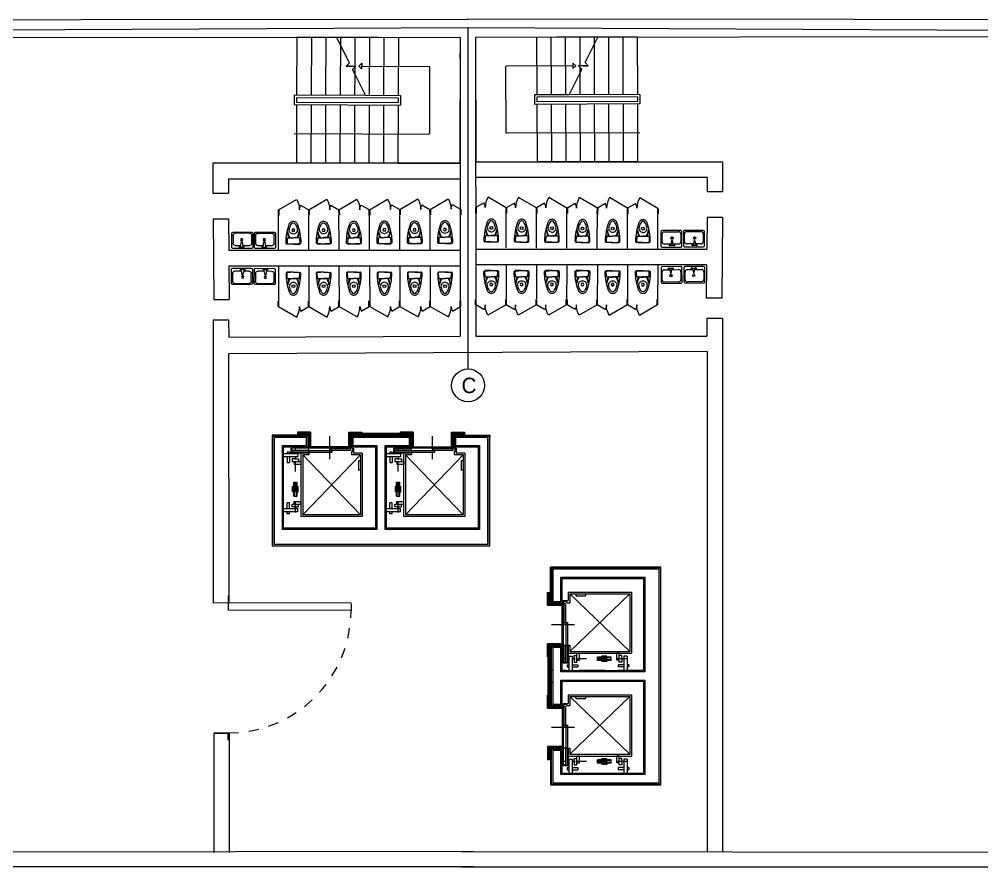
# Model space of a CAD drawing. Header units: inches. Extents: x 164.3 to 247.9, y 15.6 to 56.7.
# Drawn here: x 223.71 to 233.07, y 37.21 to 45.45 of the extents above; entities that cross this region are included whole.
import ezdxf

# ---------------------------------------------------------------- set-up
doc = ezdxf.new("R2010")
doc.units = ezdxf.units.IN
doc.header["$MEASUREMENT"] = 0
doc.set_wipeout_variables(frame=1)
for name, pattern in [('DASHDOT', [1, 0.5, -0.25, 0, -0.25]), ('DASHED', [0.75, 0.5, -0.25]), ('HIDDEN', [0.375, 0.25, -0.125])]:
    doc.linetypes.add(name, pattern=pattern)
doc.layers.get('0').update_dxf_attribs({"lineweight": 0})
for name, color, linetype, lineweight in [('7', 4, 'Continuous', 5), ('_Стены', 7, 'Continuous', 30), ('door', 7, 'Continuous', 5), ('WALL 1 100', 250, 'Continuous', 9), ('окно', 7, 'Continuous', 9), ('провода', 1, 'Continuous', 5)]:
    doc.layers.add(name, color=color, linetype=linetype, lineweight=lineweight)
doc.layers.add('_Маскировка', color=7, linetype='Continuous', lineweight=0, true_color=0xffffff)
doc.layers.add('DOOR WINDOW 1 100', color=7, linetype='Continuous', lineweight=5, true_color=0x666666)
doc.styles.add('DIM_FONT', font='TXT.shx', dxfattribs={"width": 0.8})
doc.styles.add('SS Projects_100_notes', font='', dxfattribs={"height": 0.4})
doc.styles.get('SS Projects_100_notes').set_extended_font_data('Bahnschrift')
pattern_1 = [(45, (220.433229, 38.776285), (-0.00735457, 0.00735457), [])]
pattern_2 = [(135, (231.501924, 32.274781), (-0.00735457, -0.00735457), [])]

# ---------------------------------------------------------------- blocks, each defined once
blk = doc.blocks.new('A$C7A17705F')
at = {"color": 0}
for p, q in [((0, 3430), (2600, 3430)), ((600, 2790), (610, 2800)), ((600, 1393), (600, 2790)), ((610, 2800), (1990, 2800)), ((1990, 2800), (2000, 2790)), ((2000, 0), (2000, 2790)), ((1200, 1472), (1200, 2200)), ((1200, 2200), (1400, 2200)), ((1400, 0), (1400, 2200)), ((0, 2150), (1200, 2150)), ((1250, 50), (1250, 2150)), ((1250, 2150), (1350, 2150)), ((1350, 50), (1350, 2150)), ((1400, 2150), (2600, 2150)), ((0, 1850), (1200, 1850)), ((1400, 1850), (2600, 1850)), ((0, 1550), (1200, 1550)), ((1200, 0), (1200, 1472)), ((1400, 1550), (2600, 1550)), ((0, 1250), (600, 1250)), ((600, 1172), (600, 1275)), ((625, 1250), (757, 1250)), ((757, 1250), (1200, 1250)), ((1400, 1250), (2600, 1250)), ((600, 1072), (600, 1172)), ((0, 950), (1200, 950)), ((1400, 950), (2600, 950)), ((0, 650), (1200, 650)), ((1400, 650), (2600, 650)), ((0, 350), (1200, 350)), ((1400, 350), (2600, 350)), ((0, 50), (1200, 50)), ((1250, 50), (1350, 50)), ((1400, 50), (2600, 50)), ((1200, 0), (1400, 0))]:
    blk.add_line(p, q, dxfattribs=at)
for p, q in [((0, 50), (0, 3430)), ((2600, 2150), (2600, 3430)), ((2600, 50), (2600, 2150)), ((1200, 1472), (757, 1250)), ((540, 1393), (656, 1393)), ((598, 1335), (540, 1393)), ((656, 1393), (598, 1335)), ((669, 1206), (600, 1275)), ((757, 1250), (669, 1206)), ((533, 1138), (0, 872)), ((600, 1072), (533, 1138)), ((600, 1172), (600, 1072))]:
    blk.add_line(p, q)
blk = doc.blocks.new('A$C444A5E9C')
at = {"ltscale": 20}
for p, q in [((0.041, 0.566), (0.032, 0.737)), ((0.246, 0.76), (0.04, 0.76)), ((0.054, 0.554), (0.246, 0.554)), ((0.141, 0.549), (0.246, 0.549))]:
    blk.add_line(p, q, dxfattribs=at)
for p, q in [((0.246, 0.76), (0.452, 0.76)), ((0.45, 0.566), (0.459, 0.737)), ((0.438, 0.554), (0.246, 0.554)), ((0.35, 0.549), (0.246, 0.549))]:
    blk.add_line(p, q)
at = {"linetype": 'Continuous', "ltscale": 20}
blk.add_circle((0.246, 0.298), 0.0465, dxfattribs=at)
at = {"ltscale": 20}
for centre, radius, start, end in [((0.04, 0.72), 0.04, 90, 185.821), ((1.87, 0.733), 1.87, 180.5373, 199.4406), ((0.044, 0.738), 0.012, 95.8439, 183), ((0.245, -1.23), 1.99, 89.9924, 95.8439), ((0.054, 0.566), 0.0125, 183, 270), ((0.766, 0.328), 0.705, 161.2906, 178.5363), ((0.58, 0.285), 0.516, 149.7165, 173.2244), ((0.141, 0.541), 0.0075, 90, 149.7165), ((0.267, 0.158), 0.167, 196.4723, 227.6624), ((0.246, 0.137), 0.137, 228.0401, 270)]:
    blk.add_arc(centre, radius, start, end, dxfattribs=at)
for centre, radius, start, end in [((0.246, -1.23), 1.99, 84.1561, 90.0076), ((-1.378, 0.733), 1.87, 340.5594, 359.4627), ((0.447, 0.738), 0.012, 357, 84.1561), ((0.452, 0.72), 0.04, 354.179, 90), ((0.35, 0.541), 0.0075, 30.2835, 90), ((-0.089, 0.285), 0.516, 6.7756, 30.2835), ((-0.275, 0.328), 0.705, 1.4637, 18.7094), ((0.438, 0.566), 0.0125, 270, 357), ((0.246, 0.137), 0.137, 270, 311.9599), ((0.225, 0.158), 0.167, 312.3376, 343.5277)]:
    blk.add_arc(centre, radius, start, end)
at = {"linetype": 'Continuous', "ltscale": 20}
for centre, radius, start, end in [((0.246, 0.288), 0.136, 90.2368, 194.549), ((0.245, 0.288), 0.136, 345.451, 89.7632), ((0.561, 0.349), 0.457, 192.1399, 214.2706), ((0.246, 0.129), 0.0727, 210.084, 269.4189), ((0.245, 0.129), 0.0727, 270.5811, 329.916), ((-0.069, 0.349), 0.457, 325.7294, 347.8601)]:
    blk.add_arc(centre, radius, start, end, dxfattribs=at)
blk = doc.blocks.new('*U27')
at = {"color": 7, "linetype": 'ByBlock', "true_color": 0xffffff}
blk.add_wipeout([(-605, 115), (0, 115), (0, -5), (-605, -5)], dxfattribs=at).dxf.layer = '_Маскировка'
at = {"linetype": 'ByBlock'}
for p, q in [((-605, 0), (-605, 110)), ((0, 0), (0, 110))]:
    blk.add_line(p, q, dxfattribs=at)
at = {"layer": 'door'}
blk.add_lwpolyline([(0, 0), (-363, -210, -0.131652), (-419, 0, -0.131652), (-444, -93), (-605, 0)], format="xyb", dxfattribs=at)
blk = doc.blocks.new('A$C564A496C')
at = {"linetype": 'ByBlock'}
for p, q in [((0, 419), (0, 31)), ((543, 450), (31, 450)), ((31, 92), (31, 307)), ((92, 368), (244, 368)), ((238, 409), (300, 409)), ((238, 389), (259, 266)), ((259, 266), (279, 266)), ((279, 266), (300, 389)), ((295, 368), (482, 368)), ((543, 307), (543, 92)), ((574, 31), (574, 419)), ((31, 0), (543, 0)), ((482, 31), (92, 31))]:
    blk.add_line(p, q, dxfattribs=at)
for centre, radius in [((218, 399), 20.5), ((320, 399), 20.5), ((269, 205), 30.7), ((269, 205), 25.7)]:
    blk.add_circle(centre, radius, dxfattribs=at)
for centre, radius, start, end in [((31, 419), 30.7, 90, 180), ((92, 307), 61.4, 90, 180), ((482, 307), 61.4, 0, 90), ((543, 419), 30.7, 0, 90), ((31, 31), 30.7, 180, 270), ((92, 92), 61.4, 180, 270), ((482, 92), 61.4, 270, 0), ((543, 31), 30.7, 270, 0)]:
    blk.add_arc(centre, radius, start, end, dxfattribs=at)
at = {"style": 'DIM_FONT', "width": 0.8, "flags": 9}
for tag in ['YSIZE', 'XSIZE']:
    blk.add_attdef(tag, (269, 450), '', height=0.5, rotation=270, dxfattribs=at)

msp = doc.modelspace()

# ---------------------------------------------------------------- hatches: boundary and pattern name
at = {"linetype": 'Continuous'}
h = msp.add_hatch(dxfattribs=at)
h.set_pattern_fill('ANSI31', color=256, scale=0.083207, angle=-360, style=0)
h.set_pattern_definition(pattern_1)
h.paths.add_polyline_path([(226.4135, 41.4355), (226.4135, 41.4064), (226.4135, 41.396), (226.512, 41.396), (226.512, 41.292), (226.5384, 41.292), (226.5384, 41.4355)])
h = msp.add_hatch(dxfattribs=at)
h.set_pattern_fill('ANSI31', color=256, scale=0.083207, angle=-360, style=0)
h.set_pattern_definition([(135, (233.017916, 38.776285), (0.00735457, 0.00735457), [])])
h.paths.add_polyline_path([(227.0376, 41.4355), (227.0376, 41.4064), (227.0376, 41.396), (226.9391, 41.396), (226.9391, 41.292), (226.9128, 41.292), (226.9128, 41.4355)])
h = msp.add_hatch(dxfattribs=at)
h.set_pattern_fill('ANSI31', color=256, scale=0.083207, angle=-360, style=0)
h.set_pattern_definition(pattern_1)
h.paths.add_polyline_path([(227.2851, 41.4064), (227.412, 41.4064), (227.412, 41.4272), (227.0376, 41.4272), (227.0376, 41.4064)])
h.paths.add_polyline_path([(227.0376, 41.4064), (227.0376, 41.396), (227.1645, 41.396), (227.1645, 41.4064)])
h.paths.add_polyline_path([(227.2851, 41.396), (227.2851, 41.4064), (227.1645, 41.4064), (227.1645, 41.396)])
h.paths.add_polyline_path([(227.2851, 41.4064), (227.2851, 41.396), (227.412, 41.396), (227.412, 41.4064)])
h = msp.add_hatch(dxfattribs=at)
h.set_pattern_fill('ANSI31', color=256, scale=0.083207, angle=-360, style=0)
h.set_pattern_definition([(45, (221.431718, 38.776285), (-0.00735457, 0.00735457), [])])
h.paths.add_polyline_path([(227.412, 41.4355), (227.412, 41.4064), (227.412, 41.396), (227.5105, 41.396), (227.5105, 41.292), (227.5368, 41.292), (227.5368, 41.4355)])
h = msp.add_hatch(dxfattribs=at)
h.set_pattern_fill('ANSI31', color=256, scale=0.083207, angle=-360, style=0)
h.set_pattern_definition([(135, (234.016405, 38.776285), (0.00735457, 0.00735457), [])])
h.paths.add_polyline_path([(228.0361, 41.4355), (228.0361, 41.4064), (228.0361, 41.396), (227.9376, 41.396), (227.9376, 41.292), (227.9113, 41.292), (227.9113, 41.4355)])
h = msp.add_hatch(dxfattribs=at)
h.set_pattern_fill('ANSI31', color=256, scale=0.083207, angle=-270, style=0)
h.set_pattern_definition([(225, (231.501924, 45.857957), (-0.00735457, 0.00735457), [])])
h.paths.add_polyline_path([(228.8427, 39.8776), (228.8718, 39.8776), (228.8822, 39.8776), (228.8822, 39.7792), (228.9863, 39.7792), (228.9863, 39.7528), (228.8427, 39.7528)])
h = msp.add_hatch(dxfattribs=at)
h.set_pattern_fill('ANSI31', color=256, scale=0.083207, angle=-270, style=0)
h.set_pattern_definition([(135, (231.501924, 33.27327), (-0.00735457, -0.00735457), [])])
h.paths.add_polyline_path([(228.8427, 39.2536), (228.8718, 39.2536), (228.8822, 39.2536), (228.8822, 39.3521), (228.9863, 39.3521), (228.9863, 39.3784), (228.8427, 39.3784)])
h = msp.add_hatch(dxfattribs=at)
h.set_pattern_fill('ANSI31', color=256, scale=0.083207, angle=-270, style=0)
h.set_pattern_definition(pattern_2)
h.paths.add_polyline_path([(228.8718, 39.1267), (228.8718, 39.2536), (228.851, 39.2536), (228.851, 38.8792), (228.8718, 38.8792)])
h.paths.add_polyline_path([(228.8718, 38.8792), (228.8822, 38.8792), (228.8822, 39.006), (228.8718, 39.006)])
h.paths.add_polyline_path([(228.8822, 39.1267), (228.8718, 39.1267), (228.8718, 39.006), (228.8822, 39.006)])
h.paths.add_polyline_path([(228.8718, 39.1267), (228.8822, 39.1267), (228.8822, 39.2536), (228.8718, 39.2536)])
h = msp.add_hatch(dxfattribs=at)
h.set_pattern_fill('ANSI31', color=256, scale=0.083207, angle=-270, style=0)
h.set_pattern_definition([(225, (231.501924, 44.859468), (-0.00735457, 0.00735457), [])])
h.paths.add_polyline_path([(228.8427, 38.8792), (228.8718, 38.8792), (228.8822, 38.8792), (228.8822, 38.7807), (228.9863, 38.7807), (228.9863, 38.7543), (228.8427, 38.7543)])
h = msp.add_hatch(dxfattribs=at)
h.set_pattern_fill('ANSI31', color=256, scale=0.083207, angle=-270, style=0)
h.set_pattern_definition(pattern_2)
h.paths.add_polyline_path([(228.8427, 38.2551), (228.8718, 38.2551), (228.8822, 38.2551), (228.8822, 38.3536), (228.9863, 38.3536), (228.9863, 38.3799), (228.8427, 38.3799)])

# ---------------------------------------------------------------- linework, layer by layer
for p, q in [((226.166, 41.396), (226.512, 41.396)), ((226.4135, 41.4355), (226.4135, 41.396)), ((226.5384, 41.4355), (226.5384, 41.292)), ((226.7256, 41.396), (226.7256, 41.172)), ((226.7256, 41.396), (226.7256, 41.172)), ((226.9128, 41.396), (226.9128, 41.4355)), ((226.9128, 41.396), (226.9128, 41.4355)), ((226.9128, 41.4355), (226.9128, 41.396)), ((226.9128, 41.4355), (226.9128, 41.292)), ((226.9128, 41.4355), (226.9128, 41.292)), ((226.9128, 41.396), (226.9128, 41.292)), ((226.9128, 41.396), (226.9128, 41.292)), ((226.9128, 41.396), (226.9128, 41.292)), ((226.9128, 41.396), (226.9128, 41.292)), ((226.9128, 41.292), (226.9128, 41.396)), ((226.9128, 41.396), (226.9128, 41.292)), ((226.939, 41.396), (226.939, 41.292)), ((226.9421, 41.396), (226.9421, 41.292)), ((227.0376, 41.4355), (227.0376, 41.396)), ((227.0376, 41.4272), (227.412, 41.4272)), ((227.412, 41.4355), (227.412, 41.396)), ((227.5106, 41.396), (227.5106, 41.292)), ((227.5368, 41.4355), (227.5368, 41.396)), ((227.5368, 41.396), (227.5368, 41.4355)), ((227.5368, 41.396), (227.5368, 41.4355)), ((227.5368, 41.396), (227.5368, 41.292)), ((227.5368, 41.292), (227.5368, 41.396)), ((227.5368, 41.396), (227.5368, 41.292)), ((227.5368, 41.396), (227.5368, 41.292)), ((227.5368, 41.396), (227.5368, 41.292)), ((227.5368, 41.396), (227.5368, 41.292)), ((227.7241, 41.396), (227.7241, 41.172)), ((227.9113, 41.4355), (227.9113, 41.292)), ((227.9113, 41.4355), (227.9113, 41.292)), ((227.9113, 41.292), (227.9113, 41.396)), ((227.9113, 41.396), (227.9113, 41.292)), ((227.9113, 41.396), (227.9113, 41.292)), ((227.9113, 41.292), (227.9113, 41.396)), ((227.9113, 41.396), (227.9113, 41.292)), ((227.9113, 41.396), (227.9113, 41.292)), ((228.2753, 41.396), (227.9387, 41.396)), ((227.9387, 41.396), (227.9387, 41.292)), ((228.0361, 41.4355), (228.0361, 41.396)), ((228.2202, 41.396), (228.2836, 41.396)), ((228.2753, 41.396), (228.2753, 40.3309)), ((226.9469, 41.2804), (226.3518, 41.2804)), ((226.3518, 41.2326), (226.3518, 41.2804)), ((226.9128, 41.292), (226.5384, 41.292)), ((226.7389, 41.2581), (226.7389, 41.2748)), ((226.9285, 41.2748), (226.7389, 41.2748)), ((226.9285, 41.2581), (226.9285, 41.2748)), ((226.9469, 41.2466), (226.9469, 41.2804)), ((226.9588, 41.2804), (226.9588, 41.2326)), ((227.1728, 41.292), (227.1728, 40.5015)), ((227.2768, 41.292), (227.2768, 40.5015)), ((227.9454, 41.2804), (227.3503, 41.2804)), ((227.3503, 41.2326), (227.3503, 41.2804)), ((227.5368, 41.292), (227.9113, 41.292)), ((227.7374, 41.2581), (227.7374, 41.2748)), ((227.927, 41.2748), (227.7374, 41.2748)), ((227.927, 41.2581), (227.927, 41.2748)), ((227.9454, 41.2804), (227.9573, 41.2804)), ((227.9454, 41.2466), (227.9454, 41.2804)), ((227.9573, 41.2804), (227.9573, 41.2326)), ((226.4175, 41.2258), (226.2783, 41.2258)), ((226.4175, 41.1946), (226.2783, 41.1946)), ((226.3137, 41.2425), (226.3137, 41.2258)), ((226.3345, 41.2425), (226.3137, 41.2425)), ((226.3137, 41.1946), (226.3137, 41.1385)), ((226.3345, 41.2425), (226.3345, 41.2258)), ((226.3345, 41.1946), (226.3345, 41.1385)), ((226.4468, 41.2326), (226.3518, 41.2326)), ((226.4032, 41.1946), (226.3827, 41.1946)), ((226.393, 41.1946), (226.393, 41.1718)), ((226.4175, 41.2258), (226.4175, 41.1946)), ((226.4468, 41.2326), (226.4468, 40.6169)), ((226.524, 41.2326), (226.4468, 41.2326)), ((226.4634, 41.216), (226.4634, 40.6335)), ((227.0255, 40.6335), (226.4634, 41.216)), ((227.0255, 41.216), (226.4634, 40.6335)), ((226.524, 41.216), (226.4634, 41.216)), ((226.524, 41.2326), (226.524, 41.216)), ((226.7453, 41.2549), (226.5264, 41.2549)), ((226.5264, 41.2549), (226.5264, 41.2382)), ((226.7453, 41.2382), (226.5264, 41.2382)), ((226.9285, 41.2581), (226.7389, 41.2581)), ((226.7453, 41.2549), (226.7453, 41.2382)), ((226.938, 41.2466), (226.9469, 41.2466)), ((226.938, 41.2466), (226.938, 41.216)), ((227.0255, 41.216), (226.938, 41.216)), ((227.0421, 41.2326), (226.9588, 41.2326)), ((227.0255, 41.216), (227.0255, 40.6335)), ((227.0421, 41.2326), (227.0421, 40.6169)), ((227.416, 41.2258), (227.2768, 41.2258)), ((227.416, 41.1946), (227.2768, 41.1946)), ((227.333, 41.2425), (227.3122, 41.2425)), ((227.3122, 41.2425), (227.3122, 41.2258)), ((227.3122, 41.1946), (227.3122, 41.1385)), ((227.333, 41.2425), (227.333, 41.2258)), ((227.333, 41.1946), (227.333, 41.1385)), ((227.4453, 41.2326), (227.3503, 41.2326)), ((227.4017, 41.1946), (227.3812, 41.1946)), ((227.3915, 41.1946), (227.3915, 41.1718)), ((227.416, 41.2258), (227.416, 41.1946)), ((227.4453, 41.2326), (227.4453, 40.6169)), ((227.5225, 41.2326), (227.4453, 41.2326)), ((228.024, 40.6335), (227.4619, 41.216)), ((228.024, 41.216), (227.4619, 40.6335)), ((227.4619, 41.216), (227.4619, 40.6335)), ((227.5225, 41.216), (227.4619, 41.216)), ((227.5225, 41.2326), (227.5225, 41.216)), ((227.7438, 41.2549), (227.5249, 41.2549)), ((227.5249, 41.2549), (227.5249, 41.2382)), ((227.7438, 41.2382), (227.5249, 41.2382)), ((227.927, 41.2581), (227.7374, 41.2581)), ((227.7438, 41.2549), (227.7438, 41.2382)), ((227.9365, 41.2466), (227.9365, 41.216)), ((227.9365, 41.2466), (227.9454, 41.2466)), ((228.024, 41.216), (227.9365, 41.216)), ((228.0406, 41.2326), (227.9573, 41.2326)), ((228.024, 41.216), (228.024, 40.6335)), ((228.0406, 41.2326), (228.0406, 40.6169)), ((226.3345, 41.1385), (226.3137, 41.1385)), ((226.3865, 41.175), (226.3618, 41.175)), ((226.3618, 41.175), (226.3618, 41.1501)), ((226.3618, 41.1501), (226.4242, 41.1501)), ((226.3804, 41.1492), (226.3804, 41.1243)), ((226.3804, 41.1492), (226.4469, 41.1492)), ((226.3804, 41.1243), (226.4469, 41.1243)), ((226.4032, 41.1718), (226.3827, 41.1718)), ((226.3994, 41.175), (226.4242, 41.175)), ((226.4242, 41.175), (226.4242, 41.1501)), ((226.4469, 41.1492), (226.4469, 41.1243)), ((227.0047, 41.1573), (227.0047, 41.0658)), ((227.0255, 41.1573), (227.0047, 41.1573)), ((227.333, 41.1385), (227.3122, 41.1385)), ((227.385, 41.175), (227.3603, 41.175)), ((227.3603, 41.175), (227.3603, 41.1501)), ((227.3603, 41.1501), (227.4227, 41.1501)), ((227.3789, 41.1492), (227.3789, 41.1243)), ((227.3789, 41.1492), (227.4454, 41.1492)), ((227.3789, 41.1243), (227.4454, 41.1243)), ((227.4017, 41.1718), (227.3812, 41.1718)), ((227.3979, 41.175), (227.4227, 41.175)), ((227.4227, 41.175), (227.4227, 41.1501)), ((227.4454, 41.1492), (227.4454, 41.1243)), ((228.0032, 41.1573), (228.0032, 41.0658)), ((228.024, 41.1573), (228.0032, 41.1573)), ((227.0255, 41.0658), (227.0047, 41.0658)), ((228.024, 41.0658), (228.0032, 41.0658)), ((226.3659, 40.8563), (226.3659, 40.9062)), ((226.3763, 40.9062), (226.3659, 40.9062)), ((226.3763, 40.9488), (226.4096, 40.9488)), ((226.3763, 40.8136), (226.3763, 40.9488)), ((226.3826, 40.8136), (226.3826, 40.9488)), ((226.4034, 40.8136), (226.4034, 40.9488)), ((226.4096, 40.8136), (226.4096, 40.9488)), ((226.4096, 40.9062), (226.42, 40.9062)), ((226.42, 40.8563), (226.42, 40.9062)), ((227.3644, 40.8563), (227.3644, 40.9062)), ((227.3748, 40.9062), (227.3644, 40.9062)), ((227.3748, 40.9488), (227.4081, 40.9488)), ((227.3748, 40.8136), (227.3748, 40.9488)), ((227.3811, 40.8136), (227.3811, 40.9488)), ((227.4019, 40.8136), (227.4019, 40.9488)), ((227.4081, 40.8136), (227.4081, 40.9488)), ((227.4081, 40.9062), (227.4185, 40.9062)), ((227.4185, 40.8563), (227.4185, 40.9062)), ((226.3763, 40.8563), (226.3659, 40.8563)), ((226.3763, 40.8136), (226.4096, 40.8136)), ((226.4096, 40.8563), (226.42, 40.8563)), ((227.3748, 40.8563), (227.3644, 40.8563)), ((227.3748, 40.8136), (227.4081, 40.8136)), ((227.4081, 40.8563), (227.4185, 40.8563)), ((226.3137, 40.6912), (226.3137, 40.7474)), ((226.3345, 40.7474), (226.3137, 40.7474)), ((226.3345, 40.6912), (226.3345, 40.7474)), ((226.3618, 40.7358), (226.4242, 40.7358)), ((226.3618, 40.7108), (226.3618, 40.7358)), ((226.3804, 40.7616), (226.4469, 40.7616)), ((226.3804, 40.7367), (226.3804, 40.7616)), ((226.3804, 40.7367), (226.4469, 40.7367)), ((226.4032, 40.7141), (226.3827, 40.7141)), ((226.393, 40.6912), (226.393, 40.7141)), ((226.4242, 40.7108), (226.4242, 40.7358)), ((226.4469, 40.7367), (226.4469, 40.7616)), ((227.3122, 40.6912), (227.3122, 40.7474)), ((227.333, 40.7474), (227.3122, 40.7474)), ((227.333, 40.6912), (227.333, 40.7474)), ((227.3603, 40.7108), (227.3603, 40.7358)), ((227.3603, 40.7358), (227.4227, 40.7358)), ((227.3789, 40.7367), (227.3789, 40.7616)), ((227.3789, 40.7616), (227.4454, 40.7616)), ((227.3789, 40.7367), (227.4454, 40.7367)), ((227.4017, 40.7141), (227.3812, 40.7141)), ((227.3915, 40.6912), (227.3915, 40.7141)), ((227.4227, 40.7108), (227.4227, 40.7358)), ((227.4454, 40.7367), (227.4454, 40.7616)), ((226.4175, 40.6912), (226.2783, 40.6912)), ((226.4175, 40.66), (226.2783, 40.66)), ((226.3137, 40.6434), (226.3137, 40.66)), ((226.3345, 40.6434), (226.3137, 40.6434)), ((226.3345, 40.6434), (226.3345, 40.66)), ((226.3865, 40.7108), (226.3618, 40.7108)), ((226.4032, 40.6912), (226.3827, 40.6912)), ((226.3994, 40.7108), (226.4242, 40.7108)), ((226.4175, 40.66), (226.4175, 40.6912)), ((227.0255, 40.6335), (226.4634, 40.6335)), ((227.416, 40.6912), (227.2768, 40.6912)), ((227.416, 40.66), (227.2768, 40.66)), ((227.3122, 40.6434), (227.3122, 40.66)), ((227.333, 40.6434), (227.3122, 40.6434)), ((227.333, 40.6434), (227.333, 40.66)), ((227.385, 40.7108), (227.3603, 40.7108)), ((227.4017, 40.6912), (227.3812, 40.6912)), ((227.3979, 40.7108), (227.4227, 40.7108)), ((227.416, 40.66), (227.416, 40.6912)), ((228.024, 40.6335), (227.4619, 40.6335)), ((227.0421, 40.6169), (226.4468, 40.6169)), ((228.0406, 40.6169), (227.4453, 40.6169)), ((228.8822, 40.0617), (228.8822, 40.1252)), ((228.8822, 40.1169), (228.8822, 39.7803)), ((228.8822, 40.1169), (229.9473, 40.1169)), ((228.8427, 39.8776), (228.8822, 39.8776)), ((229.0456, 39.8822), (229.0456, 39.7988)), ((229.0456, 39.8822), (229.6613, 39.8822)), ((229.6613, 39.8822), (229.6613, 39.2868)), ((228.8822, 39.7803), (228.9863, 39.7803)), ((228.9978, 39.7869), (228.9978, 39.7988)), ((228.9978, 39.7988), (229.0456, 39.7988)), ((228.9978, 39.7869), (228.9978, 39.1918)), ((229.0316, 39.7869), (228.9978, 39.7869)), ((229.0316, 39.778), (229.0316, 39.7869)), ((229.0316, 39.778), (229.0622, 39.778)), ((229.6447, 39.8655), (229.0622, 39.3035)), ((229.0622, 39.8655), (229.6447, 39.3035)), ((229.0622, 39.8655), (229.0622, 39.778)), ((229.0622, 39.8655), (229.6447, 39.8655)), ((229.1209, 39.8655), (229.1209, 39.8447)), ((229.1209, 39.8447), (229.2124, 39.8447)), ((229.2124, 39.8655), (229.2124, 39.8447)), ((229.6447, 39.8655), (229.6447, 39.3035)), ((228.8427, 39.7528), (228.9863, 39.7528)), ((228.8427, 39.7528), (228.9863, 39.7528)), ((228.9863, 39.7528), (228.8822, 39.7528)), ((228.8822, 39.7528), (228.9863, 39.7528)), ((228.8822, 39.7528), (228.9863, 39.7528)), ((228.9863, 39.7528), (228.8822, 39.7528)), ((228.8822, 39.7528), (228.9863, 39.7528)), ((228.8822, 39.7528), (228.9863, 39.7528)), ((228.9863, 39.3784), (228.9863, 39.7528)), ((229.0201, 39.7685), (229.0035, 39.7685)), ((229.0035, 39.7685), (229.0035, 39.579)), ((229.0201, 39.7685), (229.0201, 39.579)), ((228.8822, 39.5656), (229.1062, 39.5656)), ((229.0201, 39.579), (229.0035, 39.579)), ((229.0234, 39.5853), (229.0234, 39.3664)), ((229.0234, 39.5853), (229.04, 39.5853)), ((229.04, 39.5853), (229.04, 39.3664)), ((228.8427, 39.3784), (228.8822, 39.3784)), ((228.8822, 39.3784), (228.8427, 39.3784)), ((228.8822, 39.3784), (228.8427, 39.3784)), ((228.8822, 39.3784), (228.9863, 39.3784)), ((228.9863, 39.3784), (228.8822, 39.3784)), ((228.8822, 39.3784), (228.9863, 39.3784)), ((228.8822, 39.3784), (228.9863, 39.3784)), ((228.8822, 39.3784), (228.9863, 39.3784)), ((228.8822, 39.3784), (228.9863, 39.3784)), ((228.8822, 39.3522), (228.9863, 39.3522)), ((229.0234, 39.3664), (229.04, 39.3664)), ((229.0456, 39.3641), (229.0456, 39.2868)), ((229.0456, 39.3641), (229.0622, 39.3641)), ((229.0622, 39.3641), (229.0622, 39.3035)), ((228.8427, 39.2536), (228.8822, 39.2536)), ((228.851, 38.8792), (228.851, 39.2536)), ((229.0456, 39.2868), (229.0456, 39.1918)), ((229.0456, 39.2868), (229.6613, 39.2868)), ((229.0524, 39.2576), (229.0524, 39.1184)), ((229.0524, 39.2576), (229.0836, 39.2576)), ((229.0622, 39.3035), (229.6447, 39.3035)), ((229.0836, 39.2576), (229.0836, 39.1184)), ((229.0836, 39.2433), (229.0836, 39.2228)), ((229.0836, 39.233), (229.1064, 39.233)), ((229.1032, 39.2642), (229.1281, 39.2642)), ((229.1032, 39.2395), (229.1032, 39.2642)), ((229.1032, 39.2265), (229.1032, 39.2018)), ((229.1064, 39.2433), (229.1064, 39.2228)), ((229.1281, 39.2018), (229.1281, 39.2642)), ((229.129, 39.287), (229.154, 39.287)), ((229.129, 39.2204), (229.129, 39.287)), ((229.129, 39.2204), (229.154, 39.2204)), ((229.154, 39.2204), (229.154, 39.287)), ((229.3294, 39.2164), (229.3294, 39.2497)), ((229.4646, 39.2497), (229.3294, 39.2497)), ((229.4646, 39.2434), (229.3294, 39.2434)), ((229.4646, 39.2226), (229.3294, 39.2226)), ((229.4646, 39.2164), (229.3294, 39.2164)), ((229.372, 39.2497), (229.372, 39.2601)), ((229.4219, 39.2601), (229.372, 39.2601)), ((229.372, 39.2164), (229.372, 39.206)), ((229.4219, 39.2497), (229.4219, 39.2601)), ((229.4219, 39.2164), (229.4219, 39.206)), ((229.4646, 39.2164), (229.4646, 39.2497)), ((229.5415, 39.287), (229.5166, 39.287)), ((229.5166, 39.2204), (229.5166, 39.287)), ((229.5415, 39.2204), (229.5166, 39.2204)), ((229.5415, 39.2204), (229.5415, 39.287)), ((229.5674, 39.2642), (229.5424, 39.2642)), ((229.5424, 39.2018), (229.5424, 39.2642)), ((229.5641, 39.2433), (229.5641, 39.2228)), ((229.587, 39.233), (229.5641, 39.233)), ((229.5674, 39.2395), (229.5674, 39.2642)), ((229.5674, 39.2265), (229.5674, 39.2018)), ((229.587, 39.2576), (229.587, 39.1184)), ((229.6182, 39.2576), (229.587, 39.2576)), ((229.587, 39.2433), (229.587, 39.2228)), ((229.6182, 39.2576), (229.6182, 39.1184)), ((229.0456, 39.1918), (228.9978, 39.1918)), ((229.0357, 39.1746), (229.0357, 39.1538)), ((229.0357, 39.1746), (229.0524, 39.1746)), ((229.0357, 39.1538), (229.0524, 39.1538)), ((229.0836, 39.1746), (229.1397, 39.1746)), ((229.0836, 39.1538), (229.1397, 39.1538)), ((229.1032, 39.2018), (229.1281, 39.2018)), ((229.1397, 39.1746), (229.1397, 39.1538)), ((229.4219, 39.206), (229.372, 39.206)), ((229.587, 39.1746), (229.5308, 39.1746)), ((229.5308, 39.1746), (229.5308, 39.1538)), ((229.587, 39.1538), (229.5308, 39.1538)), ((229.5674, 39.2018), (229.5424, 39.2018)), ((229.6348, 39.1746), (229.6182, 39.1746)), ((229.6348, 39.1538), (229.6182, 39.1538)), ((229.6348, 39.1746), (229.6348, 39.1538)), ((228.9863, 39.1184), (229.7767, 39.1184)), ((228.9863, 39.0144), (229.7767, 39.0144)), ((228.8427, 38.8792), (228.8822, 38.8792)), ((229.0456, 38.8837), (229.6613, 38.8837)), ((229.0456, 38.8837), (229.0456, 38.8003)), ((229.0622, 38.867), (229.6447, 38.867)), ((229.6447, 38.867), (229.0622, 38.305)), ((229.0622, 38.867), (229.6447, 38.305)), ((229.0622, 38.867), (229.0622, 38.7795)), ((229.1209, 38.867), (229.1209, 38.8462)), ((229.1209, 38.8462), (229.2124, 38.8462)), ((229.2124, 38.867), (229.2124, 38.8462)), ((229.6447, 38.867), (229.6447, 38.305)), ((229.6613, 38.8837), (229.6613, 38.2884)), ((228.8822, 38.7543), (228.8427, 38.7543)), ((228.8822, 38.7543), (228.8427, 38.7543)), ((228.8427, 38.7543), (228.8822, 38.7543)), ((228.8427, 38.7543), (228.9863, 38.7543)), ((228.8427, 38.7543), (228.9863, 38.7543)), ((228.8822, 38.7837), (228.9863, 38.7837)), ((228.8822, 38.7806), (228.9863, 38.7806)), ((228.8822, 38.7543), (228.9863, 38.7543)), ((228.8822, 38.7543), (228.9863, 38.7543)), ((228.8822, 38.7543), (228.9863, 38.7543)), ((228.8822, 38.7543), (228.9863, 38.7543)), ((228.9863, 38.7543), (228.8822, 38.7543)), ((228.8822, 38.7543), (228.9863, 38.7543)), ((228.9863, 38.7543), (228.9863, 38.3799)), ((228.9978, 38.8003), (229.0456, 38.8003)), ((228.9978, 38.7884), (228.9978, 38.1933)), ((229.0316, 38.7884), (228.9978, 38.7884)), ((229.0201, 38.77), (229.0035, 38.77)), ((229.0035, 38.77), (229.0035, 38.5805)), ((229.0201, 38.77), (229.0201, 38.5805)), ((229.0316, 38.7795), (229.0316, 38.7884)), ((229.0316, 38.7795), (229.0622, 38.7795)), ((228.8822, 38.5671), (229.1062, 38.5671)), ((228.8822, 38.5671), (229.1062, 38.5671)), ((229.0201, 38.5805), (229.0035, 38.5805)), ((229.0234, 38.5868), (229.0234, 38.3679)), ((229.0234, 38.5868), (229.04, 38.5868)), ((229.04, 38.5868), (229.04, 38.3679)), ((228.8427, 38.3799), (228.9863, 38.3799)), ((228.8822, 38.0076), (228.8822, 38.3536)), ((229.0234, 38.3679), (229.04, 38.3679)), ((229.0456, 38.3656), (229.0456, 38.2884)), ((229.0456, 38.3656), (229.0622, 38.3656)), ((229.0456, 38.2884), (229.6613, 38.2884)), ((229.0456, 38.2884), (229.0456, 38.1933)), ((229.0622, 38.3656), (229.0622, 38.305)), ((229.0622, 38.305), (229.6447, 38.305)), ((229.129, 38.2885), (229.154, 38.2885)), ((229.129, 38.2219), (229.129, 38.2885)), ((229.154, 38.2219), (229.154, 38.2885)), ((229.5166, 38.2219), (229.5166, 38.2885)), ((229.5415, 38.2885), (229.5166, 38.2885)), ((229.5415, 38.2219), (229.5415, 38.2885)), ((228.8427, 38.2551), (228.8822, 38.2551)), ((229.0456, 38.1933), (228.9978, 38.1933)), ((229.0524, 38.2591), (229.0524, 38.1199)), ((229.0524, 38.2591), (229.0836, 38.2591)), ((229.0836, 38.2591), (229.0836, 38.1199)), ((229.0836, 38.2448), (229.0836, 38.2243)), ((229.0836, 38.2345), (229.1064, 38.2345)), ((229.1032, 38.2657), (229.1281, 38.2657)), ((229.1032, 38.241), (229.1032, 38.2657)), ((229.1032, 38.2281), (229.1032, 38.2033)), ((229.1032, 38.2033), (229.1281, 38.2033)), ((229.1064, 38.2448), (229.1064, 38.2243)), ((229.1281, 38.2033), (229.1281, 38.2657)), ((229.129, 38.2219), (229.154, 38.2219)), ((229.3294, 38.2179), (229.3294, 38.2512)), ((229.4646, 38.2512), (229.3294, 38.2512)), ((229.4646, 38.2449), (229.3294, 38.2449)), ((229.4646, 38.2241), (229.3294, 38.2241)), ((229.4646, 38.2179), (229.3294, 38.2179)), ((229.372, 38.2512), (229.372, 38.2616)), ((229.4219, 38.2616), (229.372, 38.2616)), ((229.372, 38.2179), (229.372, 38.2075)), ((229.4219, 38.2075), (229.372, 38.2075)), ((229.4219, 38.2512), (229.4219, 38.2616)), ((229.4219, 38.2179), (229.4219, 38.2075)), ((229.4646, 38.2179), (229.4646, 38.2512)), ((229.5415, 38.2219), (229.5166, 38.2219)), ((229.5424, 38.2033), (229.5424, 38.2657)), ((229.5674, 38.2657), (229.5424, 38.2657)), ((229.5674, 38.2033), (229.5424, 38.2033)), ((229.5641, 38.2448), (229.5641, 38.2243)), ((229.587, 38.2345), (229.5641, 38.2345)), ((229.5674, 38.241), (229.5674, 38.2657)), ((229.5674, 38.2281), (229.5674, 38.2033)), ((229.587, 38.2591), (229.587, 38.1199)), ((229.6182, 38.2591), (229.587, 38.2591)), ((229.587, 38.2448), (229.587, 38.2243)), ((229.6182, 38.2591), (229.6182, 38.1199)), ((229.0357, 38.1761), (229.0524, 38.1761)), ((229.0357, 38.1761), (229.0357, 38.1553)), ((229.0357, 38.1553), (229.0524, 38.1553)), ((229.0836, 38.1761), (229.1397, 38.1761)), ((229.0836, 38.1553), (229.1397, 38.1553)), ((229.1397, 38.1761), (229.1397, 38.1553)), ((229.587, 38.1761), (229.5308, 38.1761)), ((229.5308, 38.1761), (229.5308, 38.1553)), ((229.587, 38.1553), (229.5308, 38.1553)), ((229.6348, 38.1761), (229.6182, 38.1761)), ((229.6348, 38.1553), (229.6182, 38.1553)), ((229.6348, 38.1761), (229.6348, 38.1553))]:
    msp.add_line(p, q, dxfattribs=at)
at = {"linetype": 'HIDDEN'}
for p, q in [((226.3567, 41.2581), (226.3567, 41.2748)), ((226.5231, 41.2581), (226.5231, 41.2748)), ((227.5216, 41.2748), (227.3551, 41.2748)), ((227.3551, 41.2581), (227.3551, 41.2748)), ((227.5216, 41.2581), (227.5216, 41.2748)), ((226.5231, 41.2581), (226.3567, 41.2581)), ((226.5238, 41.2549), (226.3574, 41.2549)), ((226.3574, 41.2549), (226.3574, 41.2382)), ((226.5238, 41.2382), (226.3574, 41.2382)), ((226.5238, 41.2549), (226.5238, 41.2382)), ((227.5216, 41.2581), (227.3551, 41.2581)), ((227.5223, 41.2549), (227.3559, 41.2549)), ((227.3559, 41.2549), (227.3559, 41.2382)), ((227.5223, 41.2382), (227.3559, 41.2382)), ((227.5223, 41.2549), (227.5223, 41.2382)), ((229.0035, 39.3631), (229.0035, 39.1967)), ((229.0201, 39.3631), (229.0035, 39.3631)), ((229.0201, 39.3631), (229.0201, 39.1967)), ((229.0234, 39.3639), (229.0234, 39.1974)), ((229.0234, 39.3639), (229.04, 39.3639)), ((229.04, 39.3639), (229.04, 39.1974)), ((229.0201, 39.1967), (229.0035, 39.1967)), ((229.0234, 39.1974), (229.04, 39.1974)), ((229.0201, 38.3646), (229.0035, 38.3646)), ((229.0201, 38.3646), (229.0201, 38.1982)), ((229.0234, 38.3654), (229.0234, 38.199)), ((229.0234, 38.3654), (229.04, 38.3654)), ((229.04, 38.3654), (229.04, 38.199)), ((229.0201, 38.1982), (229.0035, 38.1982)), ((229.0234, 38.199), (229.04, 38.199))]:
    msp.add_line(p, q, dxfattribs=at)
at = {"linetype": 'DASHDOT', "ltscale": 0.08}
for p, q in [((226.393, 40.6539), (226.393, 41.2884)), ((227.3915, 40.6539), (227.3915, 41.2884)), ((229.6243, 39.233), (228.9898, 39.233)), ((229.6243, 38.2345), (228.9898, 38.2345))]:
    msp.add_line(p, q, dxfattribs=at)
at = {"linetype": 'Continuous'}
for points in [[(226.5384, 41.292), (226.5384, 41.4355), (226.4135, 41.4355), (226.4135, 41.4064), (226.166, 41.4064), (226.166, 41.3822)], [(226.166, 41.396), (226.166, 40.3307), (228.2836, 40.3309), (228.2836, 41.4064)], [(226.1743, 40.3307), (226.1743, 41.396), (226.512, 41.396), (226.512, 41.292)], [(226.9128, 41.292), (226.9128, 41.4355), (227.0376, 41.4355), (227.0376, 41.4064), (227.2851, 41.4064), (227.2851, 41.3835)], [(226.9128, 41.4355), (227.0376, 41.4355)], [(226.9421, 41.396), (227.5106, 41.396)], [(227.5368, 41.292), (227.5368, 41.4355), (227.412, 41.4355), (227.412, 41.4064), (227.1645, 41.4064), (227.1645, 41.3835)], [(227.412, 41.4355), (227.5368, 41.4355)], [(227.9113, 41.292), (227.9113, 41.4355), (228.0361, 41.4355), (228.0361, 41.4064), (228.2836, 41.4064), (228.2836, 41.3822)], [(227.1728, 40.5015), (226.2783, 40.5015), (226.2783, 41.292), (226.5384, 41.292)], [(226.9128, 41.292), (227.1728, 41.292)], [(227.2768, 41.292), (227.5368, 41.292)], [(227.9113, 41.292), (228.1713, 41.292), (228.1713, 40.5015), (227.2768, 40.5015)], [(228.9863, 39.7528), (228.8427, 39.7528), (228.8427, 39.8776), (228.8718, 39.8776), (228.8718, 40.1252), (228.896, 40.1252)], [(228.8822, 38.0076), (229.9475, 38.0076), (229.9473, 40.1252), (228.8718, 40.1252)], [(228.9863, 39.7528), (228.9863, 40.0129), (229.7767, 40.0129), (229.7767, 39.1184)], [(228.9863, 39.3784), (228.8427, 39.3784), (228.8427, 39.2536), (228.8718, 39.2536), (228.8718, 39.006), (228.8947, 39.006)], [(228.8427, 39.2536), (228.8427, 39.3784)], [(228.8822, 38.7837), (228.8822, 39.3522)], [(228.9863, 39.1184), (228.9863, 39.3784)], [(228.9863, 38.7543), (228.8427, 38.7543), (228.8427, 38.8792), (228.8718, 38.8792), (228.8718, 39.1267), (228.8947, 39.1267)], [(229.7767, 39.0144), (229.7767, 38.1199), (228.9863, 38.1199), (228.9863, 38.3799)], [(228.9863, 38.7543), (228.9863, 39.0144)], [(228.8427, 38.7543), (228.8427, 38.8792)], [(228.9863, 38.3799), (228.8427, 38.3799), (228.8427, 38.2551), (228.8718, 38.2551), (228.8718, 38.0076), (228.896, 38.0076)], [(229.9475, 38.0159), (228.8822, 38.0159), (228.8822, 38.3536), (228.9863, 38.3536)]]:
    msp.add_lwpolyline(points, dxfattribs=at)
for points in [[(226.5009, 41.3835), (226.1868, 41.3835), (226.1868, 40.3476), (228.2628, 40.3476), (228.2628, 41.3835), (227.9484, 41.3835), (227.9484, 41.3044), (228.1838, 41.3044), (228.1838, 40.489), (227.2643, 40.489), (227.2643, 41.3044), (227.5016, 41.3044), (227.5016, 41.3835), (226.9502, 41.3835), (226.9502, 41.3044), (227.1853, 41.3044), (227.1853, 40.489), (226.2659, 40.489), (226.2659, 41.3044), (226.5009, 41.3044)], [(228.8947, 38.3425), (228.8947, 38.0284), (229.9307, 38.0284), (229.9307, 40.1044), (228.8947, 40.1044), (228.8947, 39.7899), (228.9738, 39.7899), (228.9738, 40.0253), (229.7892, 40.0253), (229.7892, 39.1059), (228.9738, 39.1059), (228.9738, 39.3432), (228.8947, 39.3432), (228.8947, 38.7918), (228.9738, 38.7918), (228.9738, 39.0268), (229.7892, 39.0268), (229.7892, 38.1074), (228.9738, 38.1074), (228.9738, 38.3425)]]:
    msp.add_lwpolyline(points, close=True, dxfattribs=at)
at = {"linetype": 'HIDDEN'}
for points in [[(227.2768, 40.5015), (227.2768, 41.292), (228.1713, 41.292), (228.1713, 40.5015)], [(229.7767, 39.1184), (228.9863, 39.1184), (228.9863, 40.0129), (229.7767, 40.0129)]]:
    msp.add_lwpolyline(points, close=True, dxfattribs=at)
at = {"layer": '7', "color": 8, "linetype": 'DASHED', "ltscale": 0.2}
msp.add_arc((225.7423, 39.7044), 1.1918, 269.87617, 359.87617, dxfattribs=at)
at = {"layer": 'DOOR WINDOW 1 100'}
for p, q in [((227.996, 45.0686), (227.996, 45.1186)), ((227.996, 42.4186), (227.996, 42.3686)), ((225.7423, 39.7044), (225.7426, 39.8446)), ((226.9352, 39.7733), (225.7434, 39.7758)), ((226.9341, 39.7018), (225.7423, 39.7044)), ((226.9343, 39.7719), (226.9341, 39.7018)), ((225.6013, 38.5152), (225.7398, 38.5126)), ((225.7396, 38.4425), (225.7398, 38.5126))]:
    msp.add_line(p, q, dxfattribs=at)
at = {"layer": 'WALL 1 100', "color": 0}
for p, q in [((222.1958, 45.2765), (227.9956, 45.2708)), ((227.9963, 45.2701), (227.996, 42.3686)), ((233.9352, 45.2765), (228.1433, 45.2716)), ((228.1434, 45.2701), (228.146, 42.3686)), ((225.591, 44.0486), (225.5912, 43.7574)), ((230.5465, 44.0611), (230.5462, 43.7699)), ((225.741, 43.8986), (227.991, 43.8986)), ((225.741, 43.8986), (225.7422, 43.7574)), ((230.3965, 43.9111), (228.1465, 43.9111)), ((230.3965, 43.9111), (230.3952, 43.7699)), ((225.5912, 43.7574), (225.742, 43.7574)), ((230.5462, 43.7699), (230.3954, 43.7699)), ((228.4411, 43.2264), (228.4418, 43.6166)), ((228.7361, 43.2247), (228.7369, 43.6149)), ((229.0306, 43.2232), (229.0313, 43.6134)), ((226.2293, 43.2045), (226.2285, 43.5946)), ((226.5237, 43.206), (226.523, 43.5962)), ((226.8169, 43.2061), (226.8161, 43.5963)), ((227.1143, 43.2077), (227.1136, 43.5978)), ((227.4088, 43.2092), (227.408, 43.5994)), ((227.7039, 43.2109), (227.7031, 43.601)), ((229.328, 43.2216), (229.3288, 43.6118)), ((229.6212, 43.2215), (229.6219, 43.6117)), ((229.9156, 43.22), (229.9164, 43.6102)), ((230.3952, 43.5221), (230.3924, 43.213)), ((230.546, 43.5222), (230.3952, 43.5221)), ((230.546, 43.5222), (230.5383, 42.7371)), ((225.5914, 43.5096), (225.7422, 43.5096)), ((225.5914, 43.5096), (225.5992, 42.7245)), ((225.7422, 43.5096), (225.745, 43.2005)), ((230.391, 43.063), (228.1454, 43.063)), ((228.4418, 43.063), (228.4405, 42.6729)), ((228.7368, 43.0632), (228.7356, 42.673)), ((229.0313, 43.0632), (229.03, 42.673)), ((229.3288, 43.0632), (229.3275, 42.673)), ((229.6219, 43.0617), (229.6206, 42.6716)), ((229.9164, 43.0617), (229.9151, 42.6716)), ((230.3908, 43.063), (230.3877, 42.7371)), ((225.7464, 43.0505), (227.992, 43.0505)), ((225.7466, 43.0505), (225.7498, 42.7245)), ((226.2285, 43.0462), (226.2298, 42.656)), ((226.523, 43.0462), (226.5243, 42.656)), ((226.8161, 43.0476), (226.8174, 42.6575)), ((227.1136, 43.0476), (227.1149, 42.6575)), ((227.4081, 43.0476), (227.4094, 42.6575)), ((227.7031, 43.0475), (227.7044, 42.6573)), ((225.5992, 42.7245), (225.7498, 42.7245)), ((230.5383, 42.7371), (230.3877, 42.7371)), ((225.5914, 42.5263), (225.7434, 42.5263)), ((225.5914, 42.5263), (225.5914, 42.356)), ((225.7434, 42.5263), (225.7446, 42.3596)), ((230.3941, 42.5388), (230.3928, 42.3685)), ((230.5461, 42.5388), (230.3941, 42.5388)), ((230.5461, 42.5388), (230.546, 42.3686)), ((225.5914, 42.356), (225.5936, 39.7756)), ((230.546, 42.3686), (230.546, 37.3593)), ((230.396, 42.2186), (225.7414, 42.1959)), ((230.396, 42.2186), (230.3977, 37.3593)), ((225.7414, 42.1959), (225.744, 39.7756)), ((225.744, 39.7756), (225.5929, 39.7746)), ((225.5998, 38.5067), (225.6002, 37.351)), ((225.7498, 38.5067), (225.5998, 38.5067)), ((225.7498, 38.5067), (225.7495, 37.351)), ((228.126, 37.3598), (209.4053, 37.3395)), ((228.005, 37.3598), (246.7256, 37.3395)), ((228.1228, 37.2123), (209.2538, 37.2123)), ((228.0082, 37.2123), (246.8772, 37.2123))]:
    msp.add_line(p, q, dxfattribs=at)
for points in [[(209.2601, 45.4332), (228.0674, 45.4482)], [(246.8709, 45.4332), (228.0636, 45.4482)], [(227.991, 44.0486), (225.591, 44.0486)], [(228.1465, 44.0611), (230.5465, 44.0611)], [(227.9922, 43.2005), (225.745, 43.2005)], [(228.1453, 43.213), (230.3924, 43.213)], [(225.7446, 42.3596), (227.996, 42.3686)], [(228.146, 42.3686), (230.3928, 42.3685)]]:
    msp.add_lwpolyline(points, dxfattribs=at)
at = {"layer": 'окно', "color": 7, "linetype": 'ByBlock', "lineweight": 0}
msp.add_circle((228.072, 41.8905), 0.1601, dxfattribs=at)
at = {"layer": 'провода', "color": 1}
for p, q in [((228.0719, 45.3642), (220.7846, 45.3283)), ((228.0725, 42.049), (228.0719, 45.3642)), ((235.3463, 45.3283), (228.0719, 45.3642))]:
    msp.add_line(p, q, dxfattribs=at)

# ---------------------------------------------------------------- block references
for name, p, xscale, yscale, zscale, rotation in [('A$C7A17705F', (226.3835, 45.277), 0.0004699402525040917, 0.0004699402525040917, 0.0004699402525040917, 269.7662328216362), ('A$C7A17705F', (229.7385, 45.2766), -0.0004653777908083342, 0.0004653777908083343, 0.0004653777908083343, 90.23376717836389), ('A$C564A496C', (225.7753, 43.38), -0.0003540691993690649, 0.0003540691993690649, 0.0003540691993690649, 180), ('A$C564A496C', (225.995, 43.3786), -0.0003540691993690649, 0.0003540691993690649, 0.0003540691993690649, 180), ('A$C564A496C', (230.15, 43.3942), 0.0003540691993690649, 0.0003540691993690649, 0.0003540691993690649, 180), ('A$C564A496C', (230.3696, 43.3955), 0.0003540691993690649, 0.0003540691993690649, 0.0003540691993690649, 180), ('A$C564A496C', (225.9738, 42.8692), -0.0003540691993690649, 0.0003540691993690649, 0.0003540691993690649, 359.5739408826639), ('A$C564A496C', (226.1957, 42.8678), -0.0003540691993690649, 0.0003540691993690649, 0.0003540691993690649, 359.5739408826639), ('A$C564A496C', (229.9492, 42.8833), 0.0003540691993690649, 0.0003540691993690649, 0.0003540691993690649, 0.4260591173361065), ('A$C564A496C', (230.1712, 42.8848), 0.0003540691993690649, 0.0003540691993690649, 0.0003540691993690649, 0.4260591173361065)]:
    msp.add_blockref(name, p, dxfattribs=dict(xscale=xscale, yscale=yscale, zscale=zscale, rotation=rotation))
at = {"color": 7}
for p, xscale, yscale, zscale, rotation in [((226.2994, 43.4843), -0.2931383336583636, 0.2931383336583636, 0.2931383336583636, 180.7006827755257), ((226.5938, 43.4859), -0.2931383336583636, 0.2931383336583636, 0.2931383336583636, 180.7006827755257), ((226.8869, 43.486), -0.2931383336583636, 0.2931383336583636, 0.2931383336583636, 180.7006827755257), ((227.1844, 43.4875), -0.2931383336583636, 0.2931383336583636, 0.2931383336583636, 180.7006827755257), ((227.4789, 43.4891), -0.2931383336583636, 0.2931383336583636, 0.2931383336583636, 180.7006827755257), ((227.7739, 43.4907), -0.2931383336583636, 0.2931383336583636, 0.2931383336583636, 180.7006827755257), ((228.371, 43.5063), 0.2931383336583636, 0.2931383336583636, 0.2931383336583636, 179.2993172244743), ((228.666, 43.5046), 0.2931383336583636, 0.2931383336583636, 0.2931383336583636, 179.2993172244743), ((228.9605, 43.5031), 0.2931383336583636, 0.2931383336583636, 0.2931383336583636, 179.2993172244743), ((229.258, 43.5015), 0.2931383336583636, 0.2931383336583636, 0.2931383336583636, 179.2993172244743), ((229.5511, 43.5014), 0.2931383336583636, 0.2931383336583636, 0.2931383336583636, 179.2993172244743), ((229.8456, 43.4999), 0.2931383336583636, 0.2931383336583636, 0.2931383336583636, 179.2993172244743), ((226.3001, 42.7667), 0.2931383336583636, 0.2931383336583636, 0.2931383336583636, 359.5989882985567), ((226.5945, 42.7667), 0.2931383336583636, 0.2931383336583636, 0.2931383336583636, 359.5989882985567), ((226.8877, 42.7681), 0.2931383336583636, 0.2931383336583636, 0.2931383336583636, 359.5989882985567), ((227.1851, 42.7681), 0.2931383336583636, 0.2931383336583636, 0.2931383336583636, 359.5989882985567), ((227.4796, 42.7681), 0.2931383336583636, 0.2931383336583636, 0.2931383336583636, 359.5989882985567), ((227.7747, 42.768), 0.2931383336583636, 0.2931383336583636, 0.2931383336583636, 359.5989882985567), ((228.3703, 42.7835), -0.2931383336583636, 0.2931383336583637, 0.2931383336583637, 0.4010117014433234), ((228.6653, 42.7836), -0.2931383336583636, 0.2931383336583637, 0.2931383336583637, 0.4010117014433234), ((228.9598, 42.7836), -0.2931383336583636, 0.2931383336583637, 0.2931383336583637, 0.4010117014433234), ((229.2573, 42.7837), -0.2931383336583636, 0.2931383336583637, 0.2931383336583637, 0.4010117014433234), ((229.5504, 42.7822), -0.2931383336583636, 0.2931383336583637, 0.2931383336583637, 0.4010117014433234), ((229.8448, 42.7822), -0.2931383336583636, 0.2931383336583637, 0.2931383336583637, 0.4010117014433234)]:
    msp.add_blockref('A$C444A5E9C', p, dxfattribs=dict(at, xscale=xscale, yscale=yscale, zscale=zscale, rotation=rotation))

# ---------------------------------------------------------------- texts
at = {"layer": 'окно', "color": 7, "linetype": 'ByBlock', "lineweight": 0, "insert": (227.851, 41.9649), "char_height": 0.15, "attachment_point": 1, "style": 'SS Projects_100_notes'}
msp.add_mtext_dynamic_manual_height_columns('\\pxqc;С', width=0.458982, gutter_width=1, heights=[0.0542], dxfattribs=at)

# ---------------------------------------------------------------- next in the draw order: block references
at = {"layer": '_Стены', "color": 0, "linetype": 'ByBlock', "lineweight": -2, "yscale": 0.0004849121692230008}
for p, xscale, zscale, rotation in [((228.4418, 43.6166), -0.0004849121692230008, 0.0004849121692230009, 179.7003289259176), ((227.7031, 43.601), 0.0004849121692230008, 0.0004849121692230008, 180.2996710740823)]:
    msp.add_blockref('*U27', p, dxfattribs=dict(at, xscale=xscale, zscale=zscale, rotation=rotation))
at = {"layer": '_Стены', "color": 0, "linetype": 'ByBlock', "lineweight": -2, "yscale": 0.000484912169223001, "zscale": 0.000484912169223001}
for p, xscale in [((227.7044, 42.6573), -0.000484912169223001), ((228.4405, 42.6729), 0.000484912169223001)]:
    msp.add_blockref('*U27', p, dxfattribs=dict(at, xscale=xscale))

# ---------------------------------------------------------------- next in the draw order: block references
at = {"layer": '_Стены', "color": 0, "linetype": 'ByBlock', "lineweight": -2, "yscale": 0.0004849121692230008}
for p, xscale, zscale, rotation in [((228.7369, 43.6149), -0.0004849121692230008, 0.0004849121692230009, 179.7003289259176), ((227.408, 43.5994), 0.0004849121692230008, 0.0004849121692230008, 180.2996710740823)]:
    msp.add_blockref('*U27', p, dxfattribs=dict(at, xscale=xscale, zscale=zscale, rotation=rotation))
at = {"layer": '_Стены', "color": 0, "linetype": 'ByBlock', "lineweight": -2, "yscale": 0.000484912169223001, "zscale": 0.000484912169223001}
for p, xscale in [((227.4094, 42.6575), -0.000484912169223001), ((228.7356, 42.673), 0.000484912169223001)]:
    msp.add_blockref('*U27', p, dxfattribs=dict(at, xscale=xscale))

# ---------------------------------------------------------------- next in the draw order: block references
at = {"layer": '_Стены', "color": 0, "linetype": 'ByBlock', "lineweight": -2, "yscale": 0.0004849121692230008}
for p, xscale, zscale, rotation in [((229.0313, 43.6134), -0.0004849121692230008, 0.0004849121692230009, 179.7003289259176), ((227.1136, 43.5978), 0.0004849121692230008, 0.0004849121692230008, 180.2996710740823)]:
    msp.add_blockref('*U27', p, dxfattribs=dict(at, xscale=xscale, zscale=zscale, rotation=rotation))
at = {"layer": '_Стены', "color": 0, "linetype": 'ByBlock', "lineweight": -2, "yscale": 0.000484912169223001, "zscale": 0.000484912169223001}
for p, xscale in [((227.1149, 42.6575), -0.000484912169223001), ((229.03, 42.673), 0.000484912169223001)]:
    msp.add_blockref('*U27', p, dxfattribs=dict(at, xscale=xscale))

# ---------------------------------------------------------------- next in the draw order: block references
at = {"layer": '_Стены', "color": 0, "linetype": 'ByBlock', "lineweight": -2, "yscale": 0.0004849121692230008}
for p, xscale, zscale, rotation in [((229.3288, 43.6118), -0.0004849121692230008, 0.0004849121692230009, 179.7003289259176), ((226.8161, 43.5963), 0.0004849121692230008, 0.0004849121692230008, 180.2996710740823)]:
    msp.add_blockref('*U27', p, dxfattribs=dict(at, xscale=xscale, zscale=zscale, rotation=rotation))
at = {"layer": '_Стены', "color": 0, "linetype": 'ByBlock', "lineweight": -2, "yscale": 0.000484912169223001, "zscale": 0.000484912169223001}
for p, xscale in [((226.8174, 42.6575), -0.000484912169223001), ((229.3275, 42.673), 0.000484912169223001)]:
    msp.add_blockref('*U27', p, dxfattribs=dict(at, xscale=xscale))

# ---------------------------------------------------------------- next in the draw order: block references
at = {"layer": '_Стены', "color": 0, "linetype": 'ByBlock', "lineweight": -2, "yscale": 0.0004849121692230008}
for p, xscale, zscale, rotation in [((229.6219, 43.6117), -0.0004849121692230008, 0.0004849121692230009, 179.7003289259176), ((226.523, 43.5962), 0.0004849121692230008, 0.0004849121692230008, 180.2996710740823)]:
    msp.add_blockref('*U27', p, dxfattribs=dict(at, xscale=xscale, zscale=zscale, rotation=rotation))
at = {"layer": '_Стены', "color": 0, "linetype": 'ByBlock', "lineweight": -2, "yscale": 0.000484912169223001, "zscale": 0.000484912169223001}
for p, xscale in [((226.5243, 42.656), -0.000484912169223001), ((229.6206, 42.6716), 0.000484912169223001)]:
    msp.add_blockref('*U27', p, dxfattribs=dict(at, xscale=xscale))

# ---------------------------------------------------------------- next in the draw order: block references
at = {"layer": '_Стены', "color": 0, "linetype": 'ByBlock', "lineweight": -2, "yscale": 0.0004849121692230008}
for p, xscale, zscale, rotation in [((229.9164, 43.6102), -0.0004849121692230008, 0.0004849121692230009, 179.7003289259176), ((226.2285, 43.5946), 0.0004849121692230008, 0.0004849121692230008, 180.2996710740823)]:
    msp.add_blockref('*U27', p, dxfattribs=dict(at, xscale=xscale, zscale=zscale, rotation=rotation))
at = {"layer": '_Стены', "color": 0, "linetype": 'ByBlock', "lineweight": -2, "yscale": 0.000484912169223001, "zscale": 0.000484912169223001}
for p, xscale in [((226.2298, 42.656), -0.000484912169223001), ((229.9151, 42.6716), 0.000484912169223001)]:
    msp.add_blockref('*U27', p, dxfattribs=dict(at, xscale=xscale))

doc.saveas('drawing.dxf')
